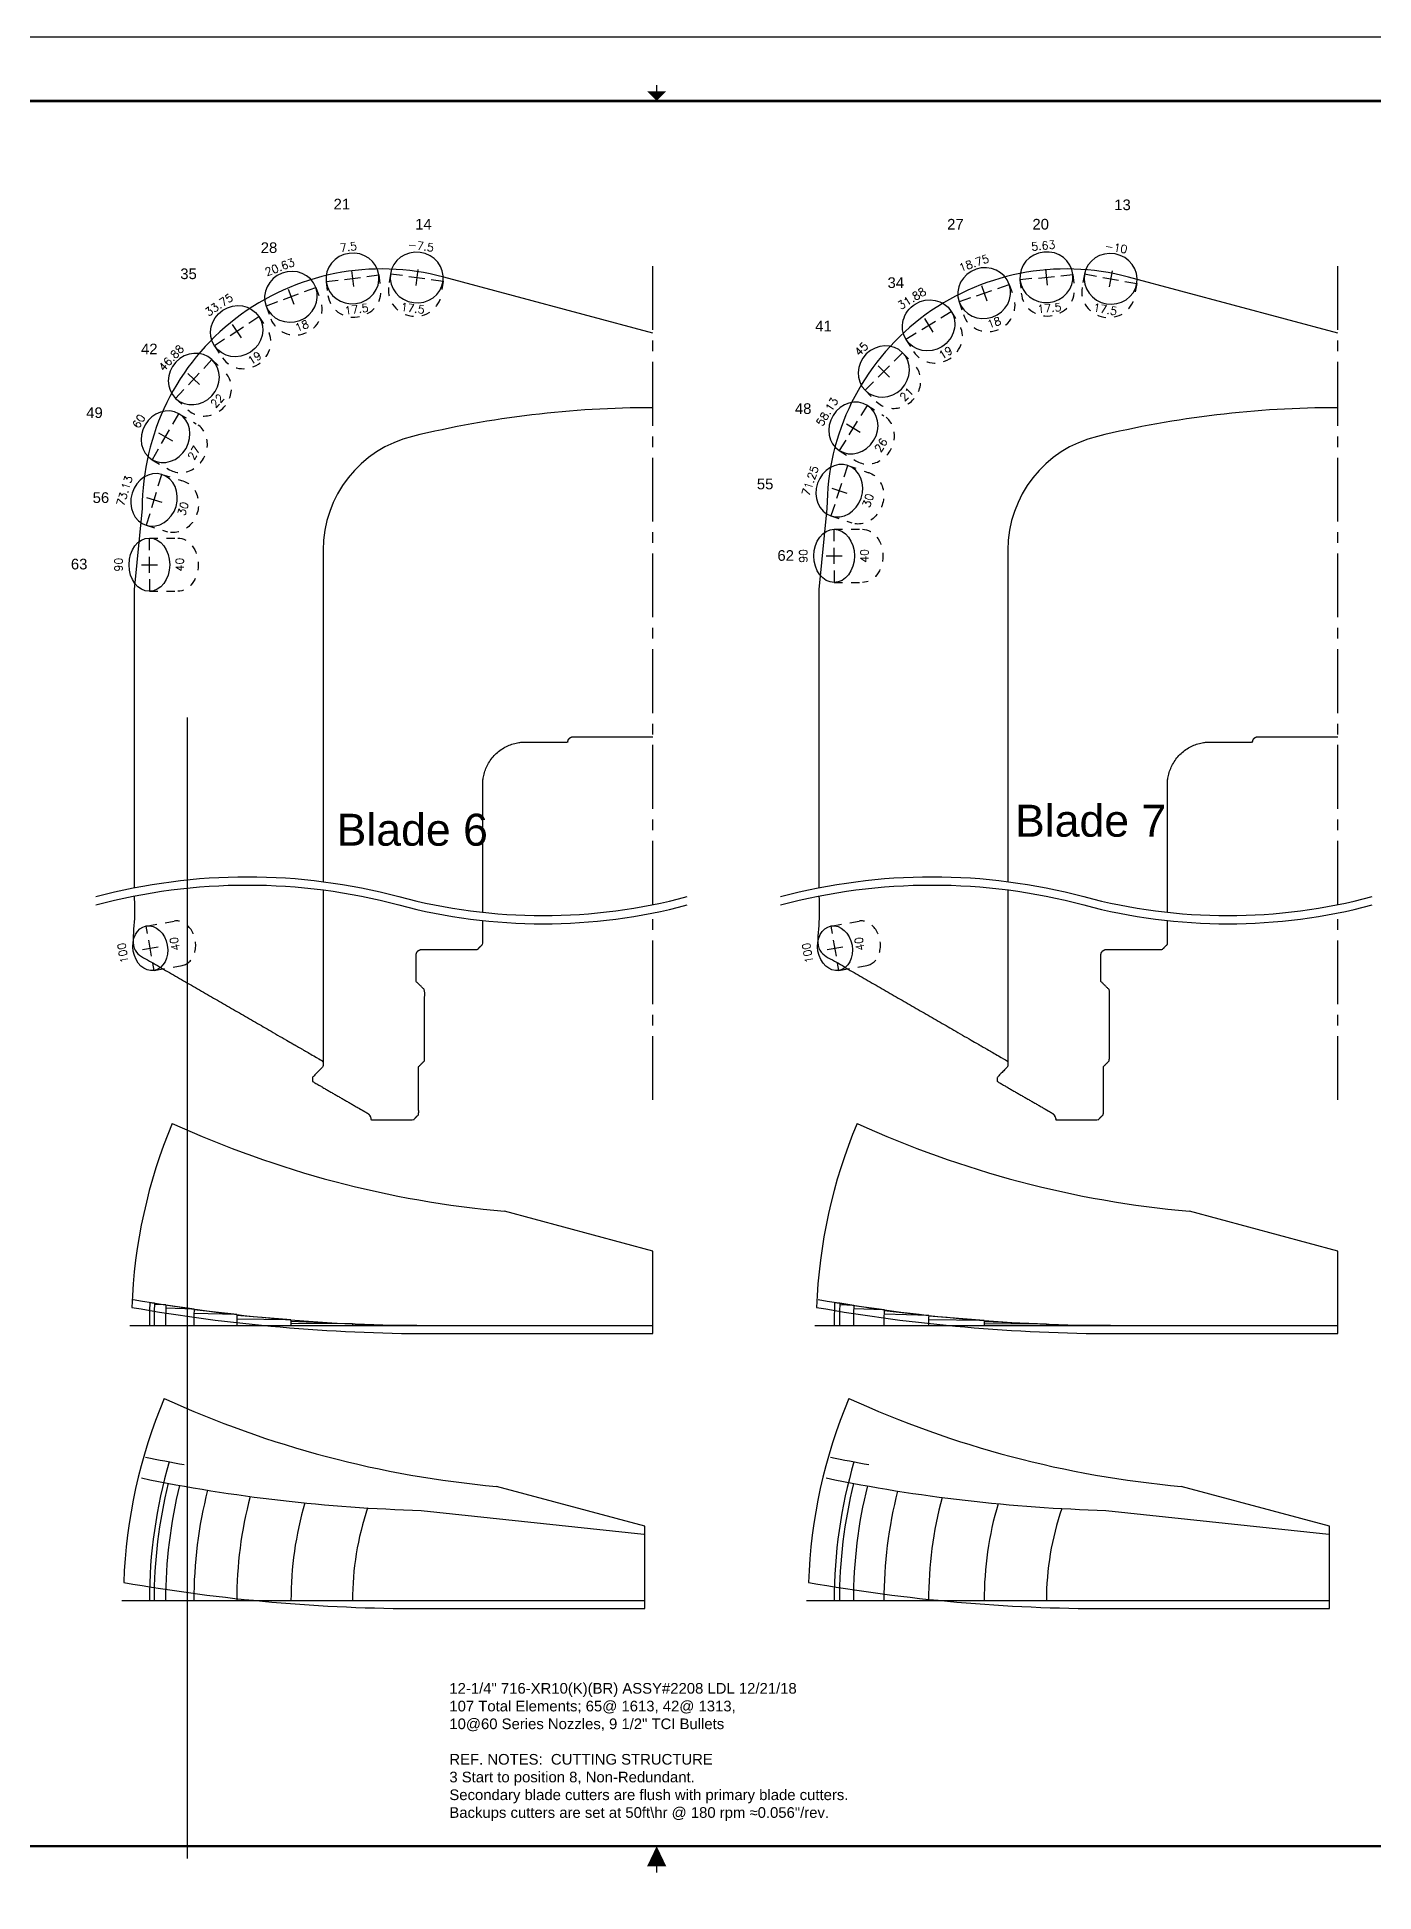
# Model space of a CAD drawing. Header units: inches. Extents: x -35.5 to 32.5, y -59 to 0.4.
# Drawn here: x 8.25 to 23.95, y -36.75 to -14.97 of the extents above; entities that cross this region are included whole.
import ezdxf
from ezdxf.enums import TextEntityAlignment as Align

# ---------------------------------------------------------------- set-up
doc = ezdxf.new("R2010")
doc.units = ezdxf.units.IN
doc.header["$MEASUREMENT"] = 0
doc.linetypes.add('CENTER2', pattern=[1.125, 0.75, -0.125, 0.125, -0.125])
doc.linetypes.add('HIDDEN2', pattern=[0.1875, 0.125, -0.0625])
doc.layers.get('Defpoints').update_dxf_attribs({"color": 10})
doc.layers.add('Blade_6', color=190, linetype='Continuous', true_color=0x7f00ff)
doc.layers.add('Blade_7', color=7, linetype='Continuous', true_color=0xcc00cc)
for name, color, linetype in [('CLine', 5, 'CENTER2'), ('TEXT', 3, 'Continuous'), ('Title Block', 7, 'Continuous')]:
    doc.layers.add(name, color=color, linetype=linetype)
doc.styles.add('RomanD', font='romand.shx', dxfattribs={"width": 0.9})
doc.styles.add('RomanS', font='romans')
doc.styles.get("Standard").update_dxf_attribs({"font": 'arial.ttf'})

# ---------------------------------------------------------------- blocks, each defined once
blk = doc.blocks.new('COT_Dblock')
at = {"layer": 'Title Block', "color": 8}
blk.add_lwpolyline([(0, 0), (34, 0), (34, 22), (0, 22)], close=True, dxfattribs=at)
at = {"layer": 'Title Block', "const_width": 0.015}
for points in [[(17, 21.438), (17, 21.363)], [(17, 0.438), (17, 0.513)]]:
    blk.add_lwpolyline(points, dxfattribs=at)
at = {"layer": 'Title Block', "const_width": 0.03}
blk.add_lwpolyline([(33.13, 21.25), (0.87, 21.25), (0.87, 0.75), (33.13, 0.75)], close=True, dxfattribs=at)
at = {"layer": 'Title Block'}
for points in [[(16.887, 21.363), (17.113, 21.363), (17, 21.25)], [(16.887, 0.513), (17.113, 0.513), (17, 0.75)]]:
    blk.add_solid(points, dxfattribs=at)
at = {"layer": 'Title Block', "color": 1, "style": 'RomanS', "flags": 8}
for tag, p in [('FNAME', (0.62, 3.75)), ('REVDATE', (0.62, 2.25)), ('USER', (0.62, 0.75))]:
    blk.add_attdef(tag, text='', height=0.047, rotation=90, dxfattribs=at).set_placement(p, align=Align.BOTTOM_LEFT)
at = {"layer": 'Title Block', "color": 3, "style": 'RomanS', "flags": 8}
blk.add_attdef('DRAWN', text='', height=0.11, dxfattribs=at).set_placement((28.7, 1.984), align=Align.MIDDLE_CENTER)
at = {"layer": 'Title Block', "color": 3, "style": 'RomanD', "width": 0.9, "flags": 8}
for tag, height, p in [('TITL1', 0.125, (31.337, 1.684)), ('TITL2', 0.094, (31.337, 1.514)), ('TITL3', 0.094, (31.337, 1.374))]:
    blk.add_attdef(tag, text='', height=height, dxfattribs=at).set_placement(p, align=Align.MIDDLE_CENTER)
at = {"layer": 'Title Block', "color": 3, "style": 'RomanS', "flags": 8}
for tag, p in [('DDATE', (28.356, 1.672)), ('CHECK', (28.356, 1.406)), ('MATRL', (28.356, 1.149)), ('PDATE', (28.356, 0.883)), ('SCALE', (29.896, 0.855)), ('SHEET', (32.005, 0.855))]:
    blk.add_attdef(tag, text='', height=0.094, dxfattribs=at).set_placement(p, align=Align.MIDDLE_LEFT)
for tag, p in [('FSCM#', (30.337, 1.121)), ('DWG#', (31.81, 1.121)), ('REV#', (32.97, 1.121))]:
    blk.add_attdef(tag, text='', height=0.094, dxfattribs=at).set_placement(p, align=Align.TOP_CENTER)
blk = doc.blocks.new('CMark')
at = {"layer": 'CLine'}
for p, q in [((-0.094, 0), (0.094, 0)), ((0, 0.094), (0, -0.094))]:
    blk.add_line(p, q, dxfattribs=at)
blk = doc.blocks.new('1313@40')
for p, q in [((-0.265, 0), (-0.177, 0)), ((0.177, 0), (0.264, 0))]:
    blk.add_line(p, q)
at = {"color": 8, "linetype": 'HIDDEN2'}
for p, q in [((-0.265, 0), (-0.265, -0.334)), ((0.264, 0), (0.264, -0.334))]:
    blk.add_line(p, q, dxfattribs=at)
blk.add_ellipse((0, 0), major_axis=(0.265, 0), ratio=0.765974)
blk.add_ellipse((0, -0.334), major_axis=(-0.265, 0), ratio=0.765974, start_param=0, end_param=3.141593, dxfattribs=at)
blk.add_blockref('CMark', (0, 0))
at = {"style": 'RomanS'}
blk.add_text('40', height=0.094, dxfattribs=at).set_placement((0, -0.292), align=Align.MIDDLE_CENTER)
blk.add_attdef('ANG', text='', height=0.094, dxfattribs=at).set_placement((0, 0.251), align=Align.BOTTOM_CENTER)
blk = doc.blocks.new('1613@17.5')
for p, q in [((-0.17, 0), (-0.312, 0)), ((0.171, 0), (0.312, 0))]:
    blk.add_line(p, q)
at = {"color": 8, "linetype": 'HIDDEN2', "ltscale": 0.5}
blk.add_line((-0.312, 0), (-0.312, -0.159), dxfattribs=at)
at = {"color": 8, "linetype": 'HIDDEN2', "ltscale": 0.5, "flags": 128}
blk.add_lwpolyline([(0.312, 0), (0.312, -0.159)], dxfattribs=at)
at = {"extrusion": (0, 0, -1)}
blk.add_ellipse((0, 0), major_axis=(-0.312, 0), ratio=0.953717, start_param=-3.141592653589793, end_param=3.141592653589793, dxfattribs=at)
at = {"color": 8, "linetype": 'HIDDEN2', "ltscale": 0.5}
blk.add_ellipse((0, -0.159), major_axis=(0.312, 0), ratio=0.953717, start_param=3.141593, end_param=6.283185, dxfattribs=at)
blk.add_blockref('CMark', (0, 0))
at = {"style": 'RomanS'}
blk.add_text('17.5', height=0.094, dxfattribs=at).set_placement((0, -0.364), align=Align.MIDDLE_CENTER)
blk.add_attdef('ANG', text='', height=0.094, dxfattribs=at).set_placement((0, 0.298), align=Align.BOTTOM_CENTER)
blk = doc.blocks.new('1613@18')
for p, q in [((-0.17, 0), (-0.312, 0)), ((0.171, 0), (0.312, 0))]:
    blk.add_line(p, q)
at = {"color": 8, "linetype": 'HIDDEN2', "ltscale": 0.5}
blk.add_line((-0.312, 0), (-0.312, -0.159), dxfattribs=at)
at = {"color": 8, "linetype": 'HIDDEN2', "ltscale": 0.5, "flags": 128}
blk.add_lwpolyline([(0.312, 0), (0.312, -0.159)], dxfattribs=at)
at = {"extrusion": (0, 0, -1)}
blk.add_ellipse((0, 0), major_axis=(-0.312, 0), ratio=0.95104, start_param=-3.141592653589793, end_param=3.141592653589793, dxfattribs=at)
at = {"color": 8, "linetype": 'HIDDEN2', "ltscale": 0.5}
blk.add_ellipse((0, -0.161), major_axis=(0.312, 0), ratio=0.953717, start_param=3.141593, end_param=6.283185, dxfattribs=at)
blk.add_blockref('CMark', (0, 0))
at = {"style": 'RomanS'}
blk.add_text('18', height=0.094, dxfattribs=at).set_placement((0, -0.364), align=Align.MIDDLE_CENTER)
blk.add_attdef('ANG', text='', height=0.094, dxfattribs=at).set_placement((0, 0.298), align=Align.BOTTOM_CENTER)
blk = doc.blocks.new('1613@19')
for p, q in [((-0.17, 0), (-0.313, 0)), ((0.171, 0), (0.312, 0))]:
    blk.add_line(p, q)
at = {"color": 8, "linetype": 'HIDDEN2', "ltscale": 0.5}
blk.add_line((-0.313, 0), (-0.313, -0.169), dxfattribs=at)
at = {"color": 8, "linetype": 'HIDDEN2', "ltscale": 0.5, "flags": 128}
blk.add_lwpolyline([(0.312, 0), (0.312, -0.169)], dxfattribs=at)
at = {"extrusion": (0, 0, -1)}
blk.add_ellipse((0, 0), major_axis=(-0.312, 0), ratio=0.945519, start_param=3.141593, end_param=9.424778, dxfattribs=at)
at = {"color": 8, "linetype": 'HIDDEN2', "ltscale": 0.5}
blk.add_ellipse((0, -0.169), major_axis=(0.312, 0), ratio=0.945519, start_param=3.141593, end_param=6.283185, dxfattribs=at)
blk.add_blockref('CMark', (0, 0))
at = {"style": 'RomanS'}
blk.add_text('19', height=0.094, dxfattribs=at).set_placement((0, -0.379), align=Align.MIDDLE_CENTER)
blk.add_attdef('ANG', text='', height=0.094, dxfattribs=at).set_placement((0, 0.298), align=Align.BOTTOM_CENTER)
blk = doc.blocks.new('1613@22')
for p, q in [((-0.17, 0), (-0.313, 0)), ((0.171, 0), (0.312, 0))]:
    blk.add_line(p, q)
at = {"color": 8, "linetype": 'HIDDEN2', "ltscale": 0.5}
blk.add_line((-0.313, 0), (-0.313, -0.195), dxfattribs=at)
at = {"color": 8, "linetype": 'HIDDEN2', "ltscale": 0.5, "flags": 128}
blk.add_lwpolyline([(0.312, 0), (0.312, -0.195)], dxfattribs=at)
blk.add_ellipse((0, 0), major_axis=(-0.312, 0), ratio=0.927168, start_param=3.141593, end_param=9.424778)
at = {"color": 8, "linetype": 'HIDDEN2', "ltscale": 0.5}
blk.add_ellipse((0, -0.195), major_axis=(-0.312, 0), ratio=0.927168, start_param=0, end_param=3.141593, dxfattribs=at)
blk.add_blockref('CMark', (0, 0))
at = {"style": 'RomanS'}
blk.add_text('22', height=0.094, dxfattribs=at).set_placement((0.003, -0.376), align=Align.MIDDLE_CENTER)
blk.add_attdef('ANG', text='', height=0.094, dxfattribs=at).set_placement((0, 0.287), align=Align.BOTTOM_CENTER)
blk = doc.blocks.new('1613@27')
for p, q in [((-0.17, 0), (-0.313, 0)), ((0.171, 0), (0.312, 0))]:
    blk.add_line(p, q)
at = {"color": 8, "linetype": 'HIDDEN2', "ltscale": 0.5}
blk.add_line((-0.313, 0), (-0.313, -0.236), dxfattribs=at)
at = {"color": 8, "linetype": 'HIDDEN2', "ltscale": 0.5, "flags": 128}
blk.add_lwpolyline([(0.312, 0), (0.312, -0.236)], dxfattribs=at)
blk.add_ellipse((0, 0), major_axis=(-0.312, 0), ratio=0.891008, start_param=3.141593, end_param=9.424778)
at = {"color": 8, "linetype": 'HIDDEN2', "ltscale": 0.5}
blk.add_ellipse((0, -0.236), major_axis=(-0.312, 0), ratio=0.891008, start_param=0, end_param=3.141593, dxfattribs=at)
blk.add_blockref('CMark', (0, 0))
at = {"style": 'RomanS'}
blk.add_text('27', height=0.094, dxfattribs=at).set_placement((0.003, -0.384), align=Align.MIDDLE_CENTER)
blk.add_attdef('ANG', text='', height=0.094, dxfattribs=at).set_placement((0, 0.287), align=Align.BOTTOM_CENTER)
blk = doc.blocks.new('1613@30')
for p, q in [((-0.17, 0), (-0.312, 0)), ((0.171, 0), (0.312, 0))]:
    blk.add_line(p, q)
at = {"color": 8, "linetype": 'HIDDEN2', "ltscale": 0.5}
blk.add_line((-0.312, 0), (-0.312, -0.26), dxfattribs=at)
at = {"color": 8, "linetype": 'HIDDEN2', "ltscale": 0.5, "flags": 128}
blk.add_lwpolyline([(0.312, 0), (0.312, -0.26)], dxfattribs=at)
at = {"extrusion": (0, 0, -1)}
blk.add_ellipse((0, 0), major_axis=(-0.312, 0), ratio=0.866025, start_param=-3.141592653589793, end_param=3.141592653589793, dxfattribs=at)
at = {"color": 8, "linetype": 'HIDDEN2', "ltscale": 0.5, "extrusion": (0, 0, -1)}
blk.add_ellipse((0, -0.26), major_axis=(-0.312, 0), ratio=0.866025, start_param=3.068877, end_param=6.355901, dxfattribs=at)
blk.add_blockref('CMark', (0, 0))
at = {"style": 'RomanS'}
blk.add_text('30', height=0.094, dxfattribs=at).set_placement((0, -0.356), align=Align.MIDDLE_CENTER)
blk.add_attdef('ANG', text='', height=0.094, dxfattribs=at).set_placement((0, 0.287), align=Align.BOTTOM_CENTER)
blk = doc.blocks.new('1613@40')
for p, q in [((-0.17, 0), (-0.312, 0)), ((0.171, 0), (0.312, 0))]:
    blk.add_line(p, q)
at = {"color": 8, "linetype": 'HIDDEN2', "ltscale": 0.5}
blk.add_line((-0.312, 0), (-0.312, -0.334), dxfattribs=at)
at = {"color": 8, "linetype": 'HIDDEN2', "ltscale": 0.5, "flags": 128}
blk.add_lwpolyline([(0.312, 0), (0.312, -0.334)], dxfattribs=at)
at = {"extrusion": (0, 0, -1)}
blk.add_ellipse((0, 0), major_axis=(-0.312, 0), ratio=0.76608, start_param=3.141593, end_param=9.424778, dxfattribs=at)
at = {"color": 8, "linetype": 'HIDDEN2', "ltscale": 0.5, "extrusion": (0, 0, -1)}
blk.add_ellipse((0, -0.334), major_axis=(-0.312, 0), ratio=0.76608, start_param=3.141593, end_param=6.283185, dxfattribs=at)
blk.add_blockref('CMark', (0, 0))
at = {"style": 'RomanS'}
blk.add_text('40', height=0.094, dxfattribs=at).set_placement((0, -0.356), align=Align.MIDDLE_CENTER)
blk.add_attdef('ANG', text='', height=0.094, dxfattribs=at).set_placement((0, 0.287), align=Align.BOTTOM_CENTER)
blk = doc.blocks.new('1613@21')
for p, q in [((-0.17, 0), (-0.313, 0)), ((0.171, 0), (0.312, 0))]:
    blk.add_line(p, q)
at = {"color": 8, "linetype": 'HIDDEN2', "ltscale": 0.5}
blk.add_line((-0.313, 0), (-0.313, -0.186), dxfattribs=at)
at = {"color": 8, "linetype": 'HIDDEN2', "ltscale": 0.5, "flags": 128}
blk.add_lwpolyline([(0.312, 0), (0.312, -0.186)], dxfattribs=at)
blk.add_ellipse((0, 0), major_axis=(-0.312, 0), ratio=0.933568, start_param=3.141593, end_param=9.424778)
at = {"color": 8, "linetype": 'HIDDEN2', "ltscale": 0.5}
blk.add_ellipse((0, -0.186), major_axis=(-0.312, 0), ratio=0.933568, start_param=0, end_param=3.141593, dxfattribs=at)
blk.add_blockref('CMark', (0, 0))
at = {"style": 'RomanS'}
blk.add_text('21', height=0.094, dxfattribs=at).set_placement((0, -0.377), align=Align.MIDDLE_CENTER)
blk.add_attdef('ANG', text='', height=0.094, dxfattribs=at).set_placement((0, 0.298), align=Align.BOTTOM_CENTER)
blk = doc.blocks.new('1613@26')
for p, q in [((-0.17, 0), (-0.313, 0)), ((0.171, 0), (0.312, 0))]:
    blk.add_line(p, q)
at = {"color": 8, "linetype": 'HIDDEN2', "ltscale": 0.5}
blk.add_line((-0.313, 0), (-0.313, -0.228), dxfattribs=at)
at = {"color": 8, "linetype": 'HIDDEN2', "ltscale": 0.5, "flags": 128}
blk.add_lwpolyline([(0.312, 0), (0.312, -0.228)], dxfattribs=at)
blk.add_ellipse((0, 0), major_axis=(-0.312, 0), ratio=0.898784, start_param=3.141593, end_param=9.424778)
at = {"color": 8, "linetype": 'HIDDEN2', "ltscale": 0.5}
blk.add_ellipse((0, -0.228), major_axis=(-0.312, 0), ratio=0.898784, start_param=0, end_param=3.141593, dxfattribs=at)
blk.add_blockref('CMark', (0, 0))
at = {"style": 'RomanS'}
blk.add_text('26', height=0.094, dxfattribs=at).set_placement((0, -0.381), align=Align.MIDDLE_CENTER)
blk.add_attdef('ANG', text='', height=0.094, dxfattribs=at).set_placement((0, 0.287), align=Align.BOTTOM_CENTER)

msp = doc.modelspace()

# ---------------------------------------------------------------- linework, layer by layer
for p, q in [((15.4854, -18.44541), (13.0274, -17.78679)), ((23.5287, -18.44541), (21.0707, -17.78679)), ((9.4854, -20.50466), (9.39165, -21.45475)), ((17.5287, -20.50466), (17.43495, -21.45475)), ((9.39165, -21.45475), (9.39165, -24.9589)), ((17.43495, -21.45475), (17.43495, -24.9589)), ((10.01773, -36.36046), (10.01773, -22.96046)), ((11.6104, -24.98469), (11.6104, -27.01584)), ((19.6537, -24.98469), (19.6537, -27.01584))]:
    msp.add_line(p, q)
at = {"color": 7, "linetype": 'Continuous'}
for p, q in [((15.4854, -29.22727), (13.74218, -28.76017)), ((23.5287, -29.22727), (21.78547, -28.76017)), ((15.4854, -30.19602), (15.4854, -29.22727)), ((23.5287, -30.19602), (23.5287, -29.22727)), ((12.8604, -30.19602), (15.4854, -30.19602)), ((20.9037, -30.19602), (23.5287, -30.19602)), ((15.38967, -32.45811), (13.64645, -31.99101)), ((23.43297, -32.45811), (21.68975, -31.99101)), ((15.38967, -33.42686), (15.38967, -32.45811)), ((23.43297, -33.42686), (23.43297, -32.45811)), ((12.76467, -33.42686), (15.38967, -33.42686)), ((20.80797, -33.42686), (23.43297, -33.42686))]:
    msp.add_line(p, q, dxfattribs=at)
for points in [[(8.94044, -25.06333, -0.1312544), (12.50161, -25.06333, 0.1312544), (15.88855, -25.06333)], [(16.98374, -25.06333, -0.1312544), (20.5449, -25.06333, 0.1312544), (23.93185, -25.06333)], [(8.94044, -25.16084, -0.1312544), (12.50161, -25.16084, 0.1312544), (15.88855, -25.16084)], [(16.98374, -25.16084, -0.1312544), (20.5449, -25.16084, 0.1312544), (23.93185, -25.16084)]]:
    msp.add_lwpolyline(points, format="xyb")
for centre, radius, start, end in [((12.29915, -20.50466), 2.81375, 75, 180), ((20.34245, -20.50466), 2.81375, 75, 180), ((15.4854, -30.10227), 6.125, 157.195623, 177.995729), ((23.5287, -30.10227), 6.125, 157.195623, 177.995729), ((12.8604, -10.19602), 20, 259.932245, 270), ((20.9037, -10.19602), 20, 259.932245, 270), ((15.38967, -33.33311), 6.125, 157.195623, 177.995729), ((23.43297, -33.33311), 6.125, 157.195623, 177.995729), ((12.76467, -13.42686), 20, 259.932245, 270), ((20.80797, -13.42686), 20, 259.932245, 270)]:
    msp.add_arc(centre, radius, start, end)
for centre in [(14.81413, -16.80815), (22.85742, -16.80815), (14.7184, -20.03899), (22.76169, -20.03899)]:
    msp.add_arc(centre, 12, 245.507161, 264.875, dxfattribs=at)
for points in [[(9.39165, -25.0564), (9.39165, -25.3866), (9.39165, -25.7168), (10.31353, -26.24904), (11.2354, -26.78129), (11.41509, -26.88503), (11.59478, -26.98877), (11.6104, -26.9978), (11.6104, -27.01584), (11.6104, -27.03159), (11.6104, -27.04735), (11.6104, -27.0603), (11.60125, -27.06945), (11.54332, -27.12737), (11.4854, -27.1853), (11.4854, -27.20977), (11.4854, -27.23424), (11.80571, -27.41917), (12.12603, -27.60411), (12.1729, -27.63117), (12.1729, -27.6853), (12.42165, -27.6853), (12.6704, -27.6853), (12.70165, -27.65405), (12.7329, -27.6228), (12.7329, -27.34155), (12.7329, -27.0603), (12.76798, -27.02522), (12.80305, -26.99015), (12.80305, -26.57467), (12.80305, -26.1592), (12.7536, -26.10975), (12.70415, -26.0603), (12.70415, -25.90405), (12.70415, -25.7478), (12.70415, -25.6853), (12.76665, -25.6853), (13.09478, -25.6853), (13.4229, -25.6853), (13.45415, -25.65405), (13.4854, -25.6228), (13.4854, -25.48371), (13.4854, -25.34462)], [(17.43495, -25.0564), (17.43495, -25.3866), (17.43495, -25.7168), (18.35682, -26.24904), (19.2787, -26.78129), (19.45839, -26.88503), (19.63807, -26.98877), (19.6537, -26.9978), (19.6537, -27.01584), (19.6537, -27.03159), (19.6537, -27.04735), (19.6537, -27.0603), (19.64454, -27.06945), (19.58662, -27.12737), (19.5287, -27.1853), (19.5287, -27.20977), (19.5287, -27.23424), (19.84901, -27.41917), (20.16932, -27.60411), (20.2162, -27.63117), (20.2162, -27.6853), (20.46495, -27.6853), (20.7137, -27.6853), (20.74495, -27.65405), (20.7762, -27.6228), (20.7762, -27.34155), (20.7762, -27.0603), (20.81127, -27.02522), (20.84635, -26.99015), (20.84635, -26.57467), (20.84635, -26.1592), (20.7969, -26.10975), (20.74745, -26.0603), (20.74745, -25.90405), (20.74745, -25.7478), (20.74745, -25.6853), (20.80995, -25.6853), (21.13807, -25.6853), (21.4662, -25.6853), (21.49745, -25.65405), (21.5287, -25.6228), (21.5287, -25.48371), (21.5287, -25.34462)]]:
    msp.add_rational_spline(points, [1, 1, 1, 1, 1, 1, 1, 0.866025403784, 1, 1, 1, 0.923879532511, 1, 1, 1, 1, 1, 1, 1, 0.866025403784, 1, 1, 1, 1, 1, 1, 1, 1, 1, 1, 1, 1, 1, 1, 1, 0.707106781187, 1, 1, 1, 1, 1, 1, 1], degree=2, knots=[4.59383811, 4.59383811, 4.59383811, 4.8139707, 4.8139707, 5.8139707, 5.8139707, 6.8139707, 6.8139707, 7.86116825, 7.86116825, 8.86116825, 8.86116825, 9.64656642, 9.64656642, 10.64656642, 10.64656642, 11.64656642, 11.64656642, 12.64656642, 12.64656642, 13.69376397, 13.69376397, 14.69376397, 14.69376397, 15.69376397, 15.69376397, 16.69376397, 16.69376397, 17.69376397, 17.69376397, 18.69376397, 18.69376397, 19.69376397, 19.69376397, 20.69376397, 20.69376397, 22.26456029, 22.26456029, 23.26456029, 23.26456029, 24.26456029, 24.26456029, 24.41291801, 24.41291801, 24.41291801], dxfattribs=at)
at = {"layer": 'CLine'}
for p, q in [((23.5287, -25.1575), (23.5287, -17.64069)), ((15.4854, -27.45205), (15.4854, -25.255)), ((23.5287, -27.45205), (23.5287, -25.255))]:
    msp.add_line(p, q, dxfattribs=at)
at = {"layer": 'Defpoints', "linetype": 'Continuous'}
for p, q in [((9.34186, -30.10227), (15.4854, -30.10227)), ((17.38516, -30.10227), (23.5287, -30.10227)), ((12.76221, -32.27256), (15.37975, -32.55133)), ((20.80551, -32.27256), (23.42304, -32.55133)), ((9.24613, -33.33311), (15.38967, -33.33311)), ((17.28943, -33.33311), (23.43297, -33.33311))]:
    msp.add_line(p, q, dxfattribs=at)
at = {"layer": 'Defpoints'}
for centre, radius, start, end in [((12.8604, -10.19602), 19.90625, 259.932245, 270), ((20.9037, -10.19602), 19.90625, 259.932245, 270), ((13.27825, -13.40462), 18.625, 258.376864, 259.797239), ((21.32154, -13.40462), 18.625, 258.376864, 259.797239), ((13.27825, -13.40462), 18.875, 258.376864, 268.433365), ((21.32154, -13.40462), 18.875, 258.376864, 268.433365)]:
    msp.add_arc(centre, radius, start, end, dxfattribs=at)
at = {"layer": 'TEXT'}
for p, q in [((9.63051, -29.83849), (9.57577, -29.83602)), ((9.57606, -29.82953), (9.63051, -29.83849)), ((9.63049, -29.83896), (9.76498, -29.86013)), ((17.68049, -29.83959), (17.61903, -29.83682)), ((17.61936, -29.82955), (17.68049, -29.83959)), ((17.84388, -29.8657), (17.68046, -29.84028)), ((9.76498, -29.86013), (9.62981, -29.8544)), ((10.09526, -29.90928), (9.76352, -29.89741)), ((10.09526, -29.90928), (9.76486, -29.86294)), ((10.59714, -29.97319), (10.09369, -29.95989)), ((10.59714, -29.97319), (10.09503, -29.91573)), ((11.23335, -30.03566), (10.59604, -30.02568)), ((11.23335, -30.03566), (10.59688, -29.98347)), ((11.23317, -30.04884), (11.95606, -30.08172)), ((17.84388, -29.8657), (17.67966, -29.85886)), ((18.20049, -29.91787), (17.84236, -29.90548)), ((18.20049, -29.91787), (17.84374, -29.86897)), ((18.72412, -29.98259), (18.19895, -29.9695)), ((18.20025, -29.92488), (18.72412, -29.98259)), ((19.37582, -30.04355), (18.72311, -30.03432)), ((19.37582, -30.04355), (18.72386, -29.99336)), ((20.10652, -30.0863), (19.37565, -30.05701)), ((11.95606, -30.08172), (11.23291, -30.0775)), ((12.71049, -30.1017), (11.956, -30.09602)), ((12.71049, -30.1017), (11.956, -30.10155)), ((20.10652, -30.0863), (19.37545, -30.08289)), ((20.10648, -30.1006), (20.86081, -30.10222)), ((20.86081, -30.10222), (20.10648, -30.10221))]:
    msp.add_line(p, q, dxfattribs=at)
for centre, radius, start in [((15.4854, -30.10227), 5.91563, 177.356756), ((15.4854, -30.10227), 5.86083, 177.42039), ((23.5287, -30.10227), 5.91563, 177.356756), ((23.5287, -30.10227), 5.8541, 177.428186), ((15.4854, -30.10227), 5.72555, 177.576149), ((15.4854, -30.10227), 5.39359, 177.949489), ((15.4854, -30.10227), 4.88996, 178.487392), ((15.4854, -30.10227), 4.25257, 179.102578), ((23.5287, -30.10227), 5.68974, 177.617046), ((23.5287, -30.10227), 5.3314, 178.017905), ((23.5287, -30.10227), 4.80607, 178.573044), ((23.5287, -30.10227), 4.15329, 179.189892), ((15.4854, -30.10227), 3.5294, 179.666346), ((15.4854, -30.10227), 2.77491, 179.988344), ((23.5287, -30.10227), 3.42222, 179.732647), ((23.5287, -30.10227), 2.66789, 179.999008), ((15.38967, -33.33311), 5.8199, 163.729152), ((23.43297, -33.33311), 5.8199, 163.729152), ((15.38967, -33.33311), 5.76511, 166.168089), ((15.38967, -33.33311), 5.62982, 166.086454), ((23.43297, -33.33311), 5.75837, 166.164347), ((23.43297, -33.33311), 5.59401, 166.062511), ((15.38967, -33.33311), 5.29787, 165.823674), ((15.38967, -33.33311), 4.79423, 165.220201), ((15.38967, -33.33311), 4.15684, 163.972007), ((15.38967, -33.33311), 3.43368, 161.522113), ((23.43297, -33.33311), 5.23567, 165.763546), ((23.43297, -33.33311), 4.71034, 165.090855), ((23.43297, -33.33311), 4.05756, 163.713262), ((23.43297, -33.33311), 3.32649, 161.021022)]:
    msp.add_arc(centre, radius, start, 180, dxfattribs=at)

# ---------------------------------------------------------------- block references
at = {"rotation": 99.99999999999999}
for p in [(9.5799, -25.66957), (17.6232, -25.66957)]:
    msp.add_blockref('1313@40', p, dxfattribs=at).add_auto_attribs({'ANG': '100'})
at = {"layer": 'Blade_6'}
for name, p, rotation, values in [('1613@17.5', (11.956, -17.80236), 7.499999999999999, {'ANG': '7.5'}), ('1613@17.5', (12.71049, -17.7916), 352.5, {'ANG': '-7.5'}), ('1613@18', (11.23283, -18.01777), 20.63, {'ANG': '20.63'}), ('1613@19', (10.59544, -18.42163), 33.75, {'ANG': '33.75'}), ('1613@22', (10.09181, -18.98353), 46.88000000000001, {'ANG': '46.88'}), ('1613@27', (9.75985, -19.66115), 59.99999999999999, {'ANG': '60'}), ('1613@30', (9.62457, -20.40349), 73.13, {'ANG': '73.13'}), ('1613@40', (9.56977, -21.16446), 90, {'ANG': '90'})]:
    msp.add_blockref(name, p, dxfattribs=dict(at, rotation=rotation)).add_auto_attribs(values)
at = {"layer": 'Blade_7'}
for name, p, rotation, values in [('1613@17.5', (20.10648, -17.7881), 5.630000000000001, {'ANG': '5.63'}), ('1613@17.5', (20.86081, -17.80702), 350.0000000000001, {'ANG': '-10'}), ('1613@18', (19.37541, -17.97492), 18.75, {'ANG': '18.75'}), ('1613@19', (18.72263, -18.35341), 31.88, {'ANG': '31.88'}), ('1613@21', (18.1973, -18.89507), 45, {'ANG': '45'}), ('1613@26', (17.83896, -19.55912), 58.13, {'ANG': '58.13'}), ('1613@30', (17.6746, -20.29557), 71.25, {'ANG': '71.25'}), ('1613@40', (17.61307, -21.06121), 90, {'ANG': '90'})]:
    msp.add_blockref(name, p, dxfattribs=dict(at, rotation=rotation)).add_auto_attribs(values)

# ---------------------------------------------------------------- texts
at = {"layer": 'Blade_6'}
for s, p in [('21', (11.73321, -16.99157)), ('14', (12.6917, -17.22752)), ('28', (10.87777, -17.50333)), ('35', (9.93286, -17.81026)), ('42', (9.47165, -18.69326)), ('49', (8.8279, -19.44147)), ('56', (8.90377, -20.43932)), ('63', (8.64798, -21.22018))]:
    msp.add_text(s, height=0.125, dxfattribs=at).set_placement(p)
at = {"layer": 'Blade_7'}
for s, p in [('13', (20.90365, -17)), ('27', (18.94075, -17.22806)), ('20', (19.94234, -17.22752)), ('34', (18.24038, -17.91419)), ('41', (17.39127, -18.42361)), ('48', (17.15228, -19.39372)), ('55', (16.70533, -20.27922)), ('62', (16.94707, -21.11906))]:
    msp.add_text(s, height=0.125, dxfattribs=at).set_placement(p)
at = {"layer": 'TEXT', "insert": (19.73823, -23.98424), "char_height": 0.375, "attachment_point": 1, "bg_fill": 3, "box_fill_scale": 1.5, "bg_fill_color": 256, "bg_fill_transparency": 0}
msp.add_mtext_dynamic_manual_height_columns('Blade 7', width=3.4893174, gutter_width=1, heights=[0], dxfattribs=at)
at = {"layer": 'TEXT', "insert": (13.0935, -34.30074), "char_height": 0.125, "width": 8.4192095, "attachment_point": 1}
msp.add_mtext('\\A1;12-1/4" 716-XR10(K)(BR) ASSY#2208 LDL 12/21/18 \\P107 Total Elements; 65@ 1613, 42@ 1313, \\P10@60 Series Nozzles, 9 1/2" TCI Bullets\\P\\PREF. NOTES:  CUTTING STRUCTURE\\P3 Start to position 8, Non-Redundant.  \\PSecondary blade cutters are flush with primary blade cutters. \\PBackups cutters are set at 50ft\\\\hr @ 180 rpm ≈0.056"/rev.\\P ', dxfattribs=at)

# ---------------------------------------------------------------- next in the draw order: linework, layer by layer
msp.add_lwpolyline([(23.5287, -19.32041, 0.05945018), (20.70517, -19.65732, 0.34623726), (19.6537, -20.99371), (19.6537, -24.88718)], format="xyb")
at = {"color": 7, "linetype": 'Continuous'}
msp.add_rational_spline([(21.5287, -25.24712), (21.5287, -24.49746), (21.5287, -23.7478), (21.5287, -23.2478), (22.0287, -23.2478), (22.2787, -23.2478), (22.5287, -23.2478), (22.5287, -23.22191), (22.547, -23.2036), (22.56531, -23.1853), (22.5912, -23.1853), (23.05995, -23.1853), (23.5287, -23.1853)], [1, 1, 1, 0.707106781187, 1, 1, 1, 0.923879532511, 1, 0.923879532511, 1, 1, 1], degree=2, knots=[24.46492013, 24.46492013, 24.46492013, 25.26456029, 25.26456029, 26.83535662, 26.83535662, 27.83535662, 27.83535662, 28.62075478, 28.62075478, 29.40615295, 29.40615295, 30.40615295, 30.40615295, 30.40615295], dxfattribs=at)

# ---------------------------------------------------------------- next in the draw order: block references
at = {"layer": 'Title Block'}
msp.add_blockref('COT_Dblock', (-1.47119, -36.96734), dxfattribs=at)

# ---------------------------------------------------------------- next in the draw order: texts
at = {"layer": 'TEXT', "insert": (11.76967, -24.09025), "char_height": 0.375, "attachment_point": 1, "bg_fill": 3, "box_fill_scale": 1.5, "bg_fill_color": 256, "bg_fill_transparency": 0}
msp.add_mtext_dynamic_manual_height_columns('Blade 6', width=3.4893174, gutter_width=1, heights=[0], dxfattribs=at)

# ---------------------------------------------------------------- next in the draw order: linework, layer by layer
msp.add_lwpolyline([(15.4854, -19.32041, 0.05945018), (12.66187, -19.65732, 0.34623726), (11.6104, -20.99371), (11.6104, -24.88718)], format="xyb")
at = {"color": 7, "linetype": 'Continuous'}
msp.add_rational_spline([(13.4854, -25.24712), (13.4854, -24.49746), (13.4854, -23.7478), (13.4854, -23.2478), (13.9854, -23.2478), (14.2354, -23.2478), (14.4854, -23.2478), (14.4854, -23.22191), (14.50371, -23.2036), (14.52201, -23.1853), (14.5479, -23.1853), (15.01665, -23.1853), (15.4854, -23.1853)], [1, 1, 1, 0.707106781187, 1, 1, 1, 0.923879532511, 1, 0.923879532511, 1, 1, 1], degree=2, knots=[24.46492013, 24.46492013, 24.46492013, 25.26456029, 25.26456029, 26.83535662, 26.83535662, 27.83535662, 27.83535662, 28.62075478, 28.62075478, 29.40615295, 29.40615295, 30.40615295, 30.40615295, 30.40615295], dxfattribs=at)
at = {"layer": 'CLine'}
msp.add_line((15.4854, -25.1575), (15.4854, -17.64069), dxfattribs=at)

doc.saveas('drawing.dxf')
